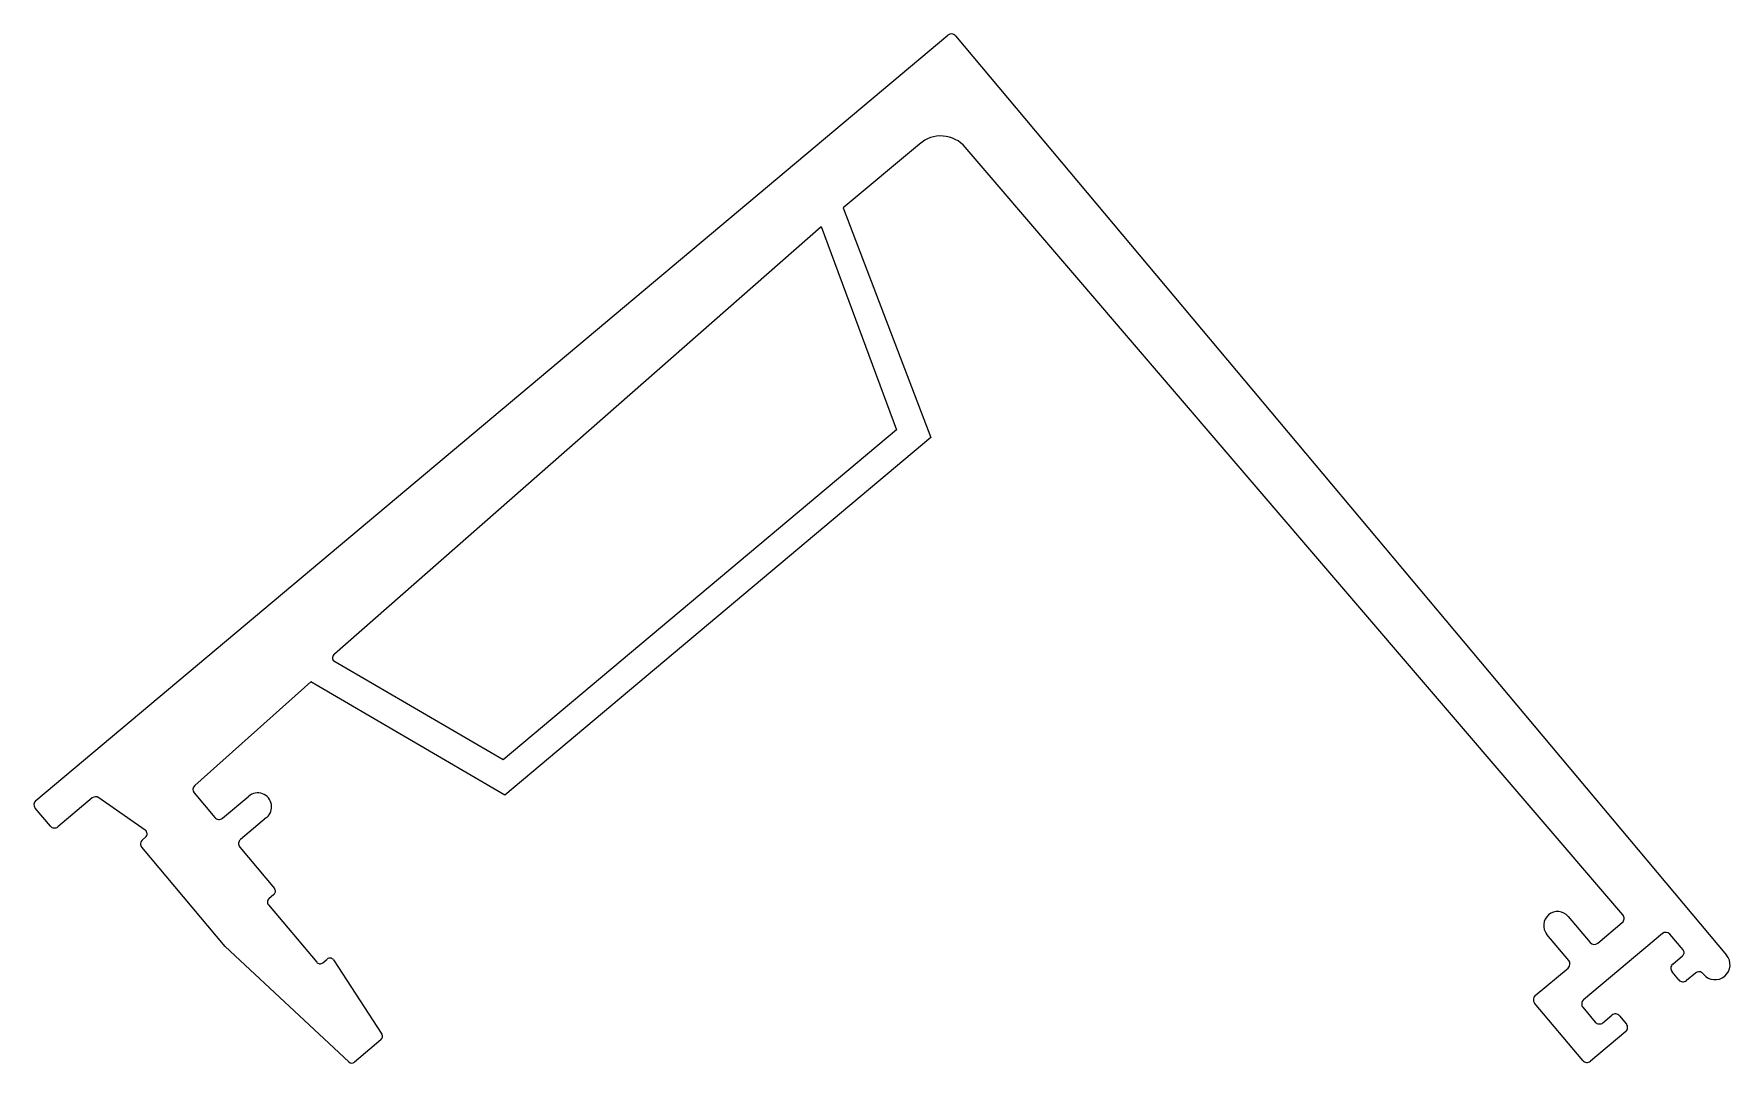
# Model space of a CAD drawing. Extents: x -42.3 to 36.9, y 1.7 to 49.7.
import ezdxf

# ---------------------------------------------------------------- set-up
doc = ezdxf.new("R2010")
doc.units = 0
doc.layers.add('SILL', color=7, linetype='CONTINUOUS')

msp = doc.modelspace()

# ---------------------------------------------------------------- linework, layer by layer
at = {"layer": 'SILL'}
for p, q in [((-42.161, 13.915), (0.376, 49.608)), ((0.728, 49.577), (36.701, 6.707)), ((-0.944, 44.532), (-4.499, 41.548)), ((31.865, 8.577), (1.19, 44.384)), ((-4.499, 41.548), (-0.414, 30.845)), ((-28.23, 20.758), (-5.53, 40.683)), ((-5.53, 40.683), (-2.014, 31.199)), ((-2.014, 31.199), (-20.361, 15.805)), ((-0.414, 30.845), (-20.289, 14.168)), ((-20.361, 15.805), (-28.26, 20.406)), ((-29.331, 19.45), (-34.75, 14.617)), ((-20.289, 14.168), (-29.331, 19.45)), ((-34.775, 14.269), (-33.808, 13.116)), ((-41.485, 12.72), (-42.192, 13.562)), ((-39.532, 14.032), (-41.133, 12.689)), ((-37.054, 12.523), (-39.228, 14.045)), ((-33.456, 13.085), (-32.23, 14.114)), ((-31.395, 13.118), (-32.62, 12.089)), ((-37.185, 12.085), (-37.04, 12.206)), ((-33.327, 7.097), (-37.216, 11.732)), ((-32.651, 11.737), (-31.032, 9.807)), ((-31.056, 9.525), (-31.286, 9.332)), ((-31.311, 9.051), (-29.061, 6.369)), ((29.318, 8.504), (30.334, 7.294)), ((30.692, 7.262), (31.836, 8.222)), ((29.338, 6.458), (28.322, 7.669)), ((33.709, 7.705), (30.031, 4.62)), ((34.672, 6.947), (34.061, 7.675)), ((-27.562, 1.721), (-33.327, 7.097)), ((-28.779, 6.345), (-28.569, 6.521)), ((-28.273, 6.476), (-26.023, 3.012)), ((34.187, 6.279), (34.647, 6.665)), ((27.777, 4.817), (29.306, 6.1)), ((34.478, 5.544), (34.156, 5.927)), ((35.251, 5.867), (34.83, 5.513)), ((35.628, 5.807), (35.604, 5.836)), ((29.996, 1.784), (27.746, 4.465)), ((30.001, 4.268), (30.579, 3.578)), ((30.931, 3.547), (31.353, 3.901)), ((31.705, 3.87), (32.026, 3.487)), ((-26.062, 2.75), (-27.297, 1.714)), ((31.996, 3.135), (30.348, 1.753))]:
    msp.add_line(p, q, dxfattribs=at)
for centre, radius, start, end in [((0.537, 49.416), 0.25, 40, 130), ((0.05, 43.408), 1.5, 40.58553, 131.50564), ((-28.069, 20.566), 0.25, 129.99996, 220.00004), ((-34.584, 14.43), 0.25, 131.50564, 220), ((-31.812, 13.616), 0.65, 310, 130), ((-42, 13.723), 0.25, 130, 220), ((-39.371, 13.84), 0.25, 55.00001, 129.99996), ((-41.293, 12.88), 0.25, 219.99996, 310.00004), ((-33.617, 13.277), 0.25, 219.99996, 310.00004), ((-37.025, 11.893), 0.25, 129.99996, 220.00004), ((-37.169, 12.359), 0.2, 310.00008, 55.00001), ((-32.46, 11.898), 0.25, 129.99996, 220.00004), ((-31.185, 9.678), 0.2, 309.99996, 40.00004), ((-31.158, 9.179), 0.2, 129.99996, 220.00004), ((28.82, 8.087), 0.65, 40, 220), ((31.675, 8.414), 0.25, 310, 40.58553), ((30.528, 7.457), 0.254, 220, 310), ((33.869, 7.514), 0.25, 40, 130), ((-28.908, 6.498), 0.2, 219.99996, 310.00004), ((-28.441, 6.368), 0.2, 32.99997, 129.99994), ((29.143, 6.295), 0.254, 310, 40), ((34.518, 6.818), 0.2, 309.99996, 40.00004), ((36.164, 6.257), 0.7, 310, 40), ((34.348, 6.088), 0.25, 129.99996, 220.00004), ((34.669, 5.705), 0.25, 219.99996, 310.00004), ((35.412, 5.675), 0.25, 39.99996, 130.00004), ((36.164, 6.257), 0.7, 220, 310), ((27.938, 4.625), 0.25, 130, 220), ((30.192, 4.428), 0.25, 129.99996, 220.00004), ((31.513, 3.709), 0.25, 39.99996, 130.00004), ((30.771, 3.739), 0.25, 219.99996, 310.00004), ((31.835, 3.326), 0.25, 309.99996, 40.00004), ((-26.191, 2.903), 0.2, 309.99988, 32.99986), ((-27.425, 1.867), 0.2, 227.00014, 310.00012), ((30.188, 1.944), 0.25, 219.99996, 310.00004)]:
    msp.add_arc(centre, radius, start, end, dxfattribs=at)

doc.saveas('drawing.dxf')
